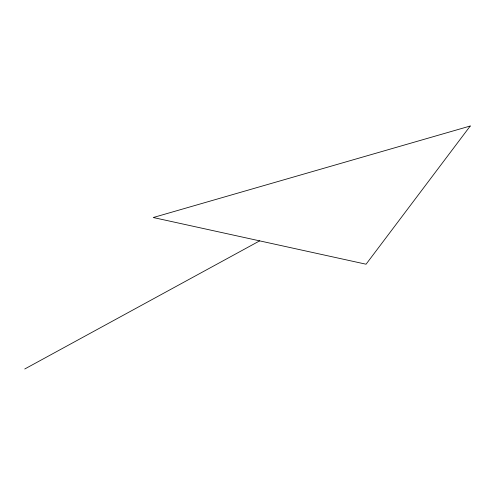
<?xml version="1.0" encoding="UTF-8"?>
<svg xmlns="http://www.w3.org/2000/svg" width="495" height="495" viewBox="0 0 495 495"><rect width="100%" height="100%" fill="white"/><g stroke="black" fill="none" stroke-linecap="round" stroke-linejoin="round"><path stroke-width="0.74" d="M24.75 368.992L259.658 240.867M470.25 126.008L366.065 264.212L153.258 217.522L470.25 126.008"/></g></svg>
